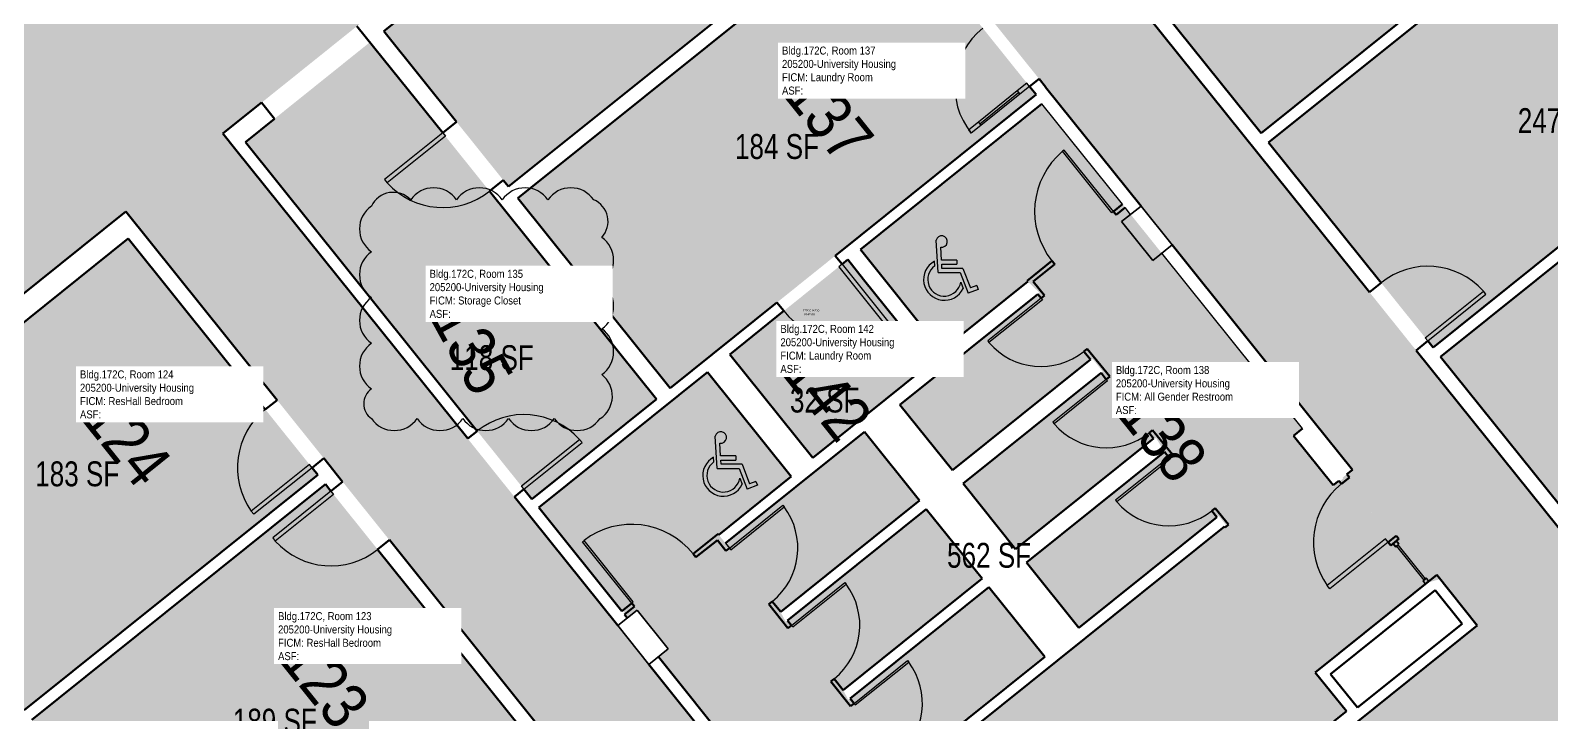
# Model space of a CAD drawing. Header units: inches. Extents: x 69235346 to 69237486, y 27657583 to 27660075.
# Drawn here: x 69236252 to 69236986, y 27658359 to 27658689 of the extents above; entities that cross this region are included whole.
import ezdxf
from ezdxf.enums import TextEntityAlignment as Align

# ---------------------------------------------------------------- set-up
doc = ezdxf.new("R2010")
doc.units = ezdxf.units.IN
doc.header["$LTSCALE"] = 100
doc.header["$MEASUREMENT"] = 0
doc.layers.get('0').update_dxf_attribs({"linetype": 'CONTINUOUS'})
for name, color, linetype in [('A-COLS', 5, 'CONTINUOUS'), ('A-DOOR', 2, 'CONTINUOUS'), ('A-GLAZ', 1, 'CONTINUOUS'), ('A-IDEN-ICON', 4, 'CONTINUOUS'), ('A-IDEN-RNUM', 7, 'CONTINUOUS'), ('A-IDEN-SNUM', 4, 'CONTINUOUS'), ('A-IDEN-VNUM', 4, 'CONTINUOUS'), ('A-WALL', 5, 'CONTINUOUS'), ('AREA-TEXT', 3, 'CONTINUOUS'), ('Rooms-Category-Color', 7, 'CONTINUOUS'), ('Rooms-College-Color', 7, 'CONTINUOUS'), ('Rooms-Department-Color', 7, 'CONTINUOUS'), ('Rooms-Division-Color', 7, 'CONTINUOUS'), ('Rooms-Information', 7, 'CONTINUOUS')]:
    doc.layers.add(name, color=color, linetype=linetype)
doc.layers.add('A-REV', color=1, linetype='CONTINUOUS', true_color=0xff0000)
doc.styles.add('CP_AREA', font='arial.ttf', dxfattribs={"height": 15})
doc.styles.add('CP_ROOMSNUMBER', font='arial.ttf', dxfattribs={"height": 1})
doc.styles.add('CP_ROOMVNUMBER', font='arial.ttf', dxfattribs={"width": 0.85, "height": 0.075})

# ---------------------------------------------------------------- blocks, each defined once
blk = doc.blocks.new('CPHC')
for p, q in [((5.49, 8), (5.01, 15.77)), ((6.31, 11), (6.12, 14.1)), ((4.7, 9.57), (4.63, 10.7)), ((5.49, 8), (10.79, 8)), ((10, 11), (6.31, 11)), ((6.37, 10), (10, 10)), ((6.43, 9), (6.37, 10)), ((11.48, 9), (6.43, 9)), ((10, 11), (10, 10)), ((10.79, 8), (12.74, 2.99)), ((11.48, 9), (13.31, 4.28)), ((10.95, 5.66), (11.53, 4.17)), ((15.18, 3.93), (12.74, 2.99)), ((14.82, 4.87), (13.31, 4.28)), ((14.82, 4.87), (15.18, 3.93))]:
    blk.add_line(p, q)
for centre, radius, start, end in [((6.35, 15.46), 1.38, 260.2584, 166.6451), ((7, 6.3), 5, 118.3454, 334.8586), ((7, 6.3), 4, 125.1719, 350.8537)]:
    blk.add_arc(centre, radius, start, end)

msp = doc.modelspace()

# ---------------------------------------------------------------- hatches: boundary and pattern name
at = {"layer": 'Rooms-Category-Color', "true_color": 0xadadad}
for points in [[(69236409.71, 27658691.09), (69236409.71, 27658691.12), (69236671.85, 27658901.47), (69236595.48, 27659040.73), (69236275.28, 27658865.13), (69236303.9, 27658812.96), (69236130.29, 27658717.75), (69236101.68, 27658769.92), (69236031.81, 27658731.6), (69236162.71, 27658492.91), (69236409.72, 27658691.1), (69236409.71, 27658691.09)], [(69236344.87, 27658639.5), (69236298.04, 27658601.92), (69236301.66, 27658597.42), (69236398.27, 27658477.01), (69236496.21, 27658354.95), (69236578.89, 27658251.89), (69236692.08, 27658110.81), (69236885.1, 27657870.25), (69236885.77, 27657869.42), (69236887.8, 27657866.89), (69236926.07, 27657819.2), (69236926.07, 27657819.2), (69236932.3, 27657811.43), (69236949.74, 27657789.7), (69236950.24, 27657790.11), (69236996.67, 27657827.36), (69236861.69, 27657995.6), (69236917.84, 27658040.65), (69236878.93, 27658089.15), (69236822.77, 27658044.09), (69236742.83, 27658143.72), (69236742.73, 27658143.64), (69236735.22, 27658153), (69236740, 27658156.84), (69236982.58, 27658351.47), (69236987.35, 27658355.3), (69236994.86, 27658345.94), (69236994.77, 27658345.87), (69237111.49, 27658200.39), (69237113.45, 27658197.95), (69237113.45, 27658197.95), (69237115.26, 27658195.69), (69237248.6, 27658029.5), (69237295.5, 27658067.13), (69237273.26, 27658094.85), (69237273.27, 27658094.85), (69237233.88, 27658143.94), (69237120.53, 27658285.21), (69237038, 27658388.07), (69236924.65, 27658529.34), (69236841.72, 27658632.69), (69236743.78, 27658754.75), (69236644, 27658879.12), (69236613.78, 27658854.88), (69236597.34, 27658841.69), (69236603.64, 27658833.84), (69236640.52, 27658787.88), (69236640.55, 27658787.83), (69236642.18, 27658785.77), (69236666.64, 27658755.27), (69236668.28, 27658753.22), (69236668.32, 27658753.17), (69236741.65, 27658661.78), (69236743.33, 27658659.69), (69236743.3, 27658659.66), (69236870.54, 27658500.99), (69236870.54, 27658500.99), (69236889.63, 27658477.2), (69236884.96, 27658473.45), (69236888.88, 27658468.56), (69236921.71, 27658427.65), (69236925.63, 27658422.75), (69236931.92, 27658424.43), (69236949.81, 27658402.13), (69236893.27, 27658356.77), (69236891.22, 27658355.12), (69236756.54, 27658247.07), (69236753.96, 27658244.99), (69236697.65, 27658199.82), (69236680.19, 27658221.58), (69236677.54, 27658224.97), (69236674.24, 27658229.09), (69236637.84, 27658274.45), (69236618.08, 27658299.07), (69236618.04, 27658299.04), (69236490.14, 27658458.44), (69236489.39, 27658459.38), (69236351.36, 27658631.42)], [(69236599.02, 27658830.21), (69236422.59, 27658688.65), (69236482.68, 27658613.75), (69236636.02, 27658736.71), (69236612.84, 27658765.59), (69236635.97, 27658784.15)], [(69236647.76, 27658366.47), (69236647.44, 27658366.87), (69236646.61, 27658366.2), (69236643.85, 27658371.34), (69236710.39, 27658424.73), (69236684.1, 27658457.49), (69236617.56, 27658404.1), (69236617.25, 27658404.49), (69236616.42, 27658403.83), (69236613.65, 27658408.98), (69236680.19, 27658462.37), (69236654.22, 27658494.74), (69236587.68, 27658441.35), (69236584.08, 27658445.83), (69236618.64, 27658473.56), (69236578.58, 27658523.49), (69236498, 27658458.84), (69236540.38, 27658406.02), (69236544.76, 27658409.54), (69236559.77, 27658390.81), (69236555.4, 27658387.3), (69236622.7, 27658303.42), (69236627.52, 27658307.28), (69236647.55, 27658282.32), (69236647.16, 27658282.01), (69236687.21, 27658232.09), (69236737.09, 27658272.11), (69236752.08, 27658253.42), (69236885.98, 27658360.86), (69236870.98, 27658379.54), (69236925.32, 27658423.14), (69236885.27, 27658473.06), (69236880.18, 27658468.98), (69236860.48, 27658493.55), (69236865.25, 27658497.39), (69236740.24, 27658653.2), (69236653.07, 27658583.26), (69236691.88, 27658534.89), (69236733.07, 27658567.94), (69236738.75, 27658562.56), (69236737.92, 27658561.89), (69236702.58, 27658533.54), (69236671.38, 27658508.5), (69236696.73, 27658476.92), (69236763.27, 27658530.3), (69236763.58, 27658529.91), (69236764.41, 27658530.58), (69236769.26, 27658524.53), (69236701.89, 27658470.48), (69236727.24, 27658438.89), (69236793.77, 27658492.28), (69236794.09, 27658491.89), (69236794.92, 27658492.56), (69236798.94, 27658485.85), (69236732.4, 27658432.46), (69236757.74, 27658400.87), (69236825.11, 27658454.92), (69236829.02, 27658450.05), (69236800.11, 27658426.86), (69236706.03, 27658351.37), (69236706.03, 27658351.36), (69236677.12, 27658328.17), (69236673.53, 27658332.65), (69236674.35, 27658333.32), (69236674.04, 27658333.71), (69236740.58, 27658387.1), (69236714.3, 27658419.86)]]:
    msp.add_hatch(color=253, dxfattribs=at).paths.add_polyline_path(points)
at = {"layer": 'Rooms-Category-Color', "true_color": 0x728ef3}
for points in [[(69236845.54, 27658639.52), (69236968.86, 27658738.46), (69236967.14, 27658740.61), (69236985.37, 27658755.24), (69236892.83, 27658870.58), (69236751.28, 27658757)], [(69237100, 27658612.27), (69237102.59, 27658614.34), (69237116.43, 27658625.45), (69237118.7, 27658622.62), (69237135.08, 27658635.76), (69237132.81, 27658638.59), (69237137.49, 27658642.34), (69237028.6, 27658778.06), (69236991.65, 27658748.41), (69236993.37, 27658746.27), (69236974.65, 27658731.25), (69236972.54, 27658733.88), (69236849.22, 27658634.94), (69236928.46, 27658536.17), (69237001.76, 27658594.99), (69237031.8, 27658557.55)], [(69236737.11, 27658658.06), (69236663.7, 27658749.54), (69236642.64, 27658732.65), (69236642.2, 27658732.37), (69236640.51, 27658731.01), (69236487.22, 27658608.1), (69236560.7, 27658516.52), (69236586.14, 27658536.93), (69236642.99, 27658582.54)], [(69236415.96, 27658683.33), (69236355.9, 27658635.14), (69236494.01, 27658463.01), (69236554.07, 27658511.2), (69236478.32, 27658605.61)], [(69237103.73, 27658607.72), (69237030.9, 27658549.29), (69237000.86, 27658586.73), (69236932.14, 27658531.59), (69237041.81, 27658394.9), (69237165.13, 27658493.84), (69237163.02, 27658496.48), (69237181.25, 27658511.1)], [(69236162.15, 27658469.68), (69236249.21, 27658361.18), (69236390.77, 27658474.77), (69236299.4, 27658588.64), (69236250.71, 27658549.57), (69236176.07, 27658489.68), (69236180.38, 27658484.31)], [(69236646.32, 27658578.49), (69236589.38, 27658532.8), (69236629.44, 27658482.87), (69236686.39, 27658528.56)], [(69236252.88, 27658356.6), (69236345.27, 27658241.45), (69236363.5, 27658256.08), (69236365.38, 27658253.74), (69236488.71, 27658352.7), (69236394.45, 27658470.18)]]:
    msp.add_hatch(color=171, dxfattribs=at).paths.add_polyline_path(points)
at = {"layer": 'Rooms-College-Color', "true_color": 0xadadad}
for points in [[(69236409.71, 27658691.09), (69236409.71, 27658691.12), (69236671.85, 27658901.47), (69236595.48, 27659040.73), (69236275.28, 27658865.13), (69236303.9, 27658812.96), (69236130.29, 27658717.75), (69236101.68, 27658769.92), (69236031.81, 27658731.6), (69236162.71, 27658492.91), (69236409.72, 27658691.1), (69236409.71, 27658691.09)], [(69236344.87, 27658639.5), (69236298.04, 27658601.92), (69236301.66, 27658597.42), (69236398.27, 27658477.01), (69236496.21, 27658354.95), (69236578.89, 27658251.89), (69236692.08, 27658110.81), (69236885.1, 27657870.25), (69236885.77, 27657869.42), (69236887.8, 27657866.89), (69236926.07, 27657819.2), (69236926.07, 27657819.2), (69236932.3, 27657811.43), (69236949.74, 27657789.7), (69236950.24, 27657790.11), (69236996.67, 27657827.36), (69236861.69, 27657995.6), (69236917.84, 27658040.65), (69236878.93, 27658089.15), (69236822.77, 27658044.09), (69236742.83, 27658143.72), (69236742.73, 27658143.64), (69236735.22, 27658153), (69236740, 27658156.84), (69236982.58, 27658351.47), (69236987.35, 27658355.3), (69236994.86, 27658345.94), (69236994.77, 27658345.87), (69237111.49, 27658200.39), (69237113.45, 27658197.95), (69237113.45, 27658197.95), (69237115.26, 27658195.69), (69237248.6, 27658029.5), (69237295.5, 27658067.13), (69237273.26, 27658094.85), (69237273.27, 27658094.85), (69237233.88, 27658143.94), (69237120.53, 27658285.21), (69237038, 27658388.07), (69236924.65, 27658529.34), (69236841.72, 27658632.69), (69236743.78, 27658754.75), (69236644, 27658879.12), (69236613.78, 27658854.88), (69236597.34, 27658841.69), (69236603.64, 27658833.84), (69236640.52, 27658787.88), (69236640.55, 27658787.83), (69236642.18, 27658785.77), (69236666.64, 27658755.27), (69236668.28, 27658753.22), (69236668.32, 27658753.17), (69236741.65, 27658661.78), (69236743.33, 27658659.69), (69236743.3, 27658659.66), (69236870.54, 27658500.99), (69236870.54, 27658500.99), (69236889.63, 27658477.2), (69236884.96, 27658473.45), (69236888.88, 27658468.56), (69236921.71, 27658427.65), (69236925.63, 27658422.75), (69236931.92, 27658424.43), (69236949.81, 27658402.13), (69236893.27, 27658356.77), (69236891.22, 27658355.12), (69236756.54, 27658247.07), (69236753.96, 27658244.99), (69236697.65, 27658199.82), (69236680.19, 27658221.58), (69236677.54, 27658224.97), (69236674.24, 27658229.09), (69236637.84, 27658274.45), (69236618.08, 27658299.07), (69236618.04, 27658299.04), (69236490.14, 27658458.44), (69236489.39, 27658459.38), (69236351.36, 27658631.42)], [(69236845.54, 27658639.52), (69236968.86, 27658738.46), (69236967.14, 27658740.61), (69236985.37, 27658755.24), (69236892.83, 27658870.58), (69236751.28, 27658757)], [(69236599.02, 27658830.21), (69236422.59, 27658688.65), (69236482.68, 27658613.75), (69236636.02, 27658736.71), (69236612.84, 27658765.59), (69236635.97, 27658784.15)], [(69237100, 27658612.27), (69237102.59, 27658614.34), (69237116.43, 27658625.45), (69237118.7, 27658622.62), (69237135.08, 27658635.76), (69237132.81, 27658638.59), (69237137.49, 27658642.34), (69237028.6, 27658778.06), (69236991.65, 27658748.41), (69236993.37, 27658746.27), (69236974.65, 27658731.25), (69236972.54, 27658733.88), (69236849.22, 27658634.94), (69236928.46, 27658536.17), (69237001.76, 27658594.99), (69237031.8, 27658557.55)], [(69236737.11, 27658658.06), (69236663.7, 27658749.54), (69236642.64, 27658732.65), (69236642.2, 27658732.37), (69236640.51, 27658731.01), (69236487.22, 27658608.1), (69236560.7, 27658516.52), (69236586.14, 27658536.93), (69236642.99, 27658582.54)], [(69236415.96, 27658683.33), (69236355.9, 27658635.14), (69236494.01, 27658463.01), (69236554.07, 27658511.2), (69236478.32, 27658605.61)], [(69236647.76, 27658366.47), (69236647.44, 27658366.87), (69236646.61, 27658366.2), (69236643.85, 27658371.34), (69236710.39, 27658424.73), (69236684.1, 27658457.49), (69236617.56, 27658404.1), (69236617.25, 27658404.49), (69236616.42, 27658403.83), (69236613.65, 27658408.98), (69236680.19, 27658462.37), (69236654.22, 27658494.74), (69236587.68, 27658441.35), (69236584.08, 27658445.83), (69236618.64, 27658473.56), (69236578.58, 27658523.49), (69236498, 27658458.84), (69236540.38, 27658406.02), (69236544.76, 27658409.54), (69236559.77, 27658390.81), (69236555.4, 27658387.3), (69236622.7, 27658303.42), (69236627.52, 27658307.28), (69236647.55, 27658282.32), (69236647.16, 27658282.01), (69236687.21, 27658232.09), (69236737.09, 27658272.11), (69236752.08, 27658253.42), (69236885.98, 27658360.86), (69236870.98, 27658379.54), (69236925.32, 27658423.14), (69236885.27, 27658473.06), (69236880.18, 27658468.98), (69236860.48, 27658493.55), (69236865.25, 27658497.39), (69236740.24, 27658653.2), (69236653.07, 27658583.26), (69236691.88, 27658534.89), (69236733.07, 27658567.94), (69236738.75, 27658562.56), (69236737.92, 27658561.89), (69236702.58, 27658533.54), (69236671.38, 27658508.5), (69236696.73, 27658476.92), (69236763.27, 27658530.3), (69236763.58, 27658529.91), (69236764.41, 27658530.58), (69236769.26, 27658524.53), (69236701.89, 27658470.48), (69236727.24, 27658438.89), (69236793.77, 27658492.28), (69236794.09, 27658491.89), (69236794.92, 27658492.56), (69236798.94, 27658485.85), (69236732.4, 27658432.46), (69236757.74, 27658400.87), (69236825.11, 27658454.92), (69236829.02, 27658450.05), (69236800.11, 27658426.86), (69236706.03, 27658351.37), (69236706.03, 27658351.36), (69236677.12, 27658328.17), (69236673.53, 27658332.65), (69236674.35, 27658333.32), (69236674.04, 27658333.71), (69236740.58, 27658387.1), (69236714.3, 27658419.86)], [(69237103.73, 27658607.72), (69237030.9, 27658549.29), (69237000.86, 27658586.73), (69236932.14, 27658531.59), (69237041.81, 27658394.9), (69237165.13, 27658493.84), (69237163.02, 27658496.48), (69237181.25, 27658511.1)], [(69236162.15, 27658469.68), (69236249.21, 27658361.18), (69236390.77, 27658474.77), (69236299.4, 27658588.64), (69236250.71, 27658549.57), (69236176.07, 27658489.68), (69236180.38, 27658484.31)], [(69236646.32, 27658578.49), (69236589.38, 27658532.8), (69236629.44, 27658482.87), (69236686.39, 27658528.56)], [(69236252.88, 27658356.6), (69236345.27, 27658241.45), (69236363.5, 27658256.08), (69236365.38, 27658253.74), (69236488.71, 27658352.7), (69236394.45, 27658470.18)]]:
    msp.add_hatch(color=253, dxfattribs=at).paths.add_polyline_path(points)
at = {"layer": 'Rooms-Department-Color', "true_color": 0xacacac}
for points in [[(69236409.71, 27658691.09), (69236409.71, 27658691.12), (69236671.85, 27658901.47), (69236595.48, 27659040.73), (69236275.28, 27658865.13), (69236303.9, 27658812.96), (69236130.29, 27658717.75), (69236101.68, 27658769.92), (69236031.81, 27658731.6), (69236162.71, 27658492.91), (69236409.72, 27658691.1), (69236409.71, 27658691.09)], [(69236344.87, 27658639.5), (69236298.04, 27658601.92), (69236301.66, 27658597.42), (69236398.27, 27658477.01), (69236496.21, 27658354.95), (69236578.89, 27658251.89), (69236692.08, 27658110.81), (69236885.1, 27657870.25), (69236885.77, 27657869.42), (69236887.8, 27657866.89), (69236926.07, 27657819.2), (69236926.07, 27657819.2), (69236932.3, 27657811.43), (69236949.74, 27657789.7), (69236950.24, 27657790.11), (69236996.67, 27657827.36), (69236861.69, 27657995.6), (69236917.84, 27658040.65), (69236878.93, 27658089.15), (69236822.77, 27658044.09), (69236742.83, 27658143.72), (69236742.73, 27658143.64), (69236735.22, 27658153), (69236740, 27658156.84), (69236982.58, 27658351.47), (69236987.35, 27658355.3), (69236994.86, 27658345.94), (69236994.77, 27658345.87), (69237111.49, 27658200.39), (69237113.45, 27658197.95), (69237113.45, 27658197.95), (69237115.26, 27658195.69), (69237248.6, 27658029.5), (69237295.5, 27658067.13), (69237273.26, 27658094.85), (69237273.27, 27658094.85), (69237233.88, 27658143.94), (69237120.53, 27658285.21), (69237038, 27658388.07), (69236924.65, 27658529.34), (69236841.72, 27658632.69), (69236743.78, 27658754.75), (69236644, 27658879.12), (69236613.78, 27658854.88), (69236597.34, 27658841.69), (69236603.64, 27658833.84), (69236640.52, 27658787.88), (69236640.55, 27658787.83), (69236642.18, 27658785.77), (69236666.64, 27658755.27), (69236668.28, 27658753.22), (69236668.32, 27658753.17), (69236741.65, 27658661.78), (69236743.33, 27658659.69), (69236743.3, 27658659.66), (69236870.54, 27658500.99), (69236870.54, 27658500.99), (69236889.63, 27658477.2), (69236884.96, 27658473.45), (69236888.88, 27658468.56), (69236921.71, 27658427.65), (69236925.63, 27658422.75), (69236931.92, 27658424.43), (69236949.81, 27658402.13), (69236893.27, 27658356.77), (69236891.22, 27658355.12), (69236756.54, 27658247.07), (69236753.96, 27658244.99), (69236697.65, 27658199.82), (69236680.19, 27658221.58), (69236677.54, 27658224.97), (69236674.24, 27658229.09), (69236637.84, 27658274.45), (69236618.08, 27658299.07), (69236618.04, 27658299.04), (69236490.14, 27658458.44), (69236489.39, 27658459.38), (69236351.36, 27658631.42)], [(69236599.02, 27658830.21), (69236422.59, 27658688.65), (69236482.68, 27658613.75), (69236636.02, 27658736.71), (69236612.84, 27658765.59), (69236635.97, 27658784.15)], [(69236647.76, 27658366.47), (69236647.44, 27658366.87), (69236646.61, 27658366.2), (69236643.85, 27658371.34), (69236710.39, 27658424.73), (69236684.1, 27658457.49), (69236617.56, 27658404.1), (69236617.25, 27658404.49), (69236616.42, 27658403.83), (69236613.65, 27658408.98), (69236680.19, 27658462.37), (69236654.22, 27658494.74), (69236587.68, 27658441.35), (69236584.08, 27658445.83), (69236618.64, 27658473.56), (69236578.58, 27658523.49), (69236498, 27658458.84), (69236540.38, 27658406.02), (69236544.76, 27658409.54), (69236559.77, 27658390.81), (69236555.4, 27658387.3), (69236622.7, 27658303.42), (69236627.52, 27658307.28), (69236647.55, 27658282.32), (69236647.16, 27658282.01), (69236687.21, 27658232.09), (69236737.09, 27658272.11), (69236752.08, 27658253.42), (69236885.98, 27658360.86), (69236870.98, 27658379.54), (69236925.32, 27658423.14), (69236885.27, 27658473.06), (69236880.18, 27658468.98), (69236860.48, 27658493.55), (69236865.25, 27658497.39), (69236740.24, 27658653.2), (69236653.07, 27658583.26), (69236691.88, 27658534.89), (69236733.07, 27658567.94), (69236738.75, 27658562.56), (69236737.92, 27658561.89), (69236702.58, 27658533.54), (69236671.38, 27658508.5), (69236696.73, 27658476.92), (69236763.27, 27658530.3), (69236763.58, 27658529.91), (69236764.41, 27658530.58), (69236769.26, 27658524.53), (69236701.89, 27658470.48), (69236727.24, 27658438.89), (69236793.77, 27658492.28), (69236794.09, 27658491.89), (69236794.92, 27658492.56), (69236798.94, 27658485.85), (69236732.4, 27658432.46), (69236757.74, 27658400.87), (69236825.11, 27658454.92), (69236829.02, 27658450.05), (69236800.11, 27658426.86), (69236706.03, 27658351.37), (69236706.03, 27658351.36), (69236677.12, 27658328.17), (69236673.53, 27658332.65), (69236674.35, 27658333.32), (69236674.04, 27658333.71), (69236740.58, 27658387.1), (69236714.3, 27658419.86)]]:
    msp.add_hatch(color=253, dxfattribs=at).paths.add_polyline_path(points)
at = {"layer": 'Rooms-Department-Color', "true_color": 0x604aed}
for points in [[(69236845.54, 27658639.52), (69236968.86, 27658738.46), (69236967.14, 27658740.61), (69236985.37, 27658755.24), (69236892.83, 27658870.58), (69236751.28, 27658757)], [(69237100, 27658612.27), (69237102.59, 27658614.34), (69237116.43, 27658625.45), (69237118.7, 27658622.62), (69237135.08, 27658635.76), (69237132.81, 27658638.59), (69237137.49, 27658642.34), (69237028.6, 27658778.06), (69236991.65, 27658748.41), (69236993.37, 27658746.27), (69236974.65, 27658731.25), (69236972.54, 27658733.88), (69236849.22, 27658634.94), (69236928.46, 27658536.17), (69237001.76, 27658594.99), (69237031.8, 27658557.55)], [(69236737.11, 27658658.06), (69236663.7, 27658749.54), (69236642.64, 27658732.65), (69236642.2, 27658732.37), (69236640.51, 27658731.01), (69236487.22, 27658608.1), (69236560.7, 27658516.52), (69236586.14, 27658536.93), (69236642.99, 27658582.54)], [(69236415.96, 27658683.33), (69236355.9, 27658635.14), (69236494.01, 27658463.01), (69236554.07, 27658511.2), (69236478.32, 27658605.61)], [(69237103.73, 27658607.72), (69237030.9, 27658549.29), (69237000.86, 27658586.73), (69236932.14, 27658531.59), (69237041.81, 27658394.9), (69237165.13, 27658493.84), (69237163.02, 27658496.48), (69237181.25, 27658511.1)], [(69236162.15, 27658469.68), (69236249.21, 27658361.18), (69236390.77, 27658474.77), (69236299.4, 27658588.64), (69236250.71, 27658549.57), (69236176.07, 27658489.68), (69236180.38, 27658484.31)], [(69236646.32, 27658578.49), (69236589.38, 27658532.8), (69236629.44, 27658482.87), (69236686.39, 27658528.56)], [(69236252.88, 27658356.6), (69236345.27, 27658241.45), (69236363.5, 27658256.08), (69236365.38, 27658253.74), (69236488.71, 27658352.7), (69236394.45, 27658470.18)]]:
    msp.add_hatch(color=173, dxfattribs=at).paths.add_polyline_path(points)
at = {"layer": 'Rooms-Division-Color', "true_color": 0xadadad}
for points in [[(69236409.71, 27658691.09), (69236409.71, 27658691.12), (69236671.85, 27658901.47), (69236595.48, 27659040.73), (69236275.28, 27658865.13), (69236303.9, 27658812.96), (69236130.29, 27658717.75), (69236101.68, 27658769.92), (69236031.81, 27658731.6), (69236162.71, 27658492.91), (69236409.72, 27658691.1), (69236409.71, 27658691.09)], [(69236344.87, 27658639.5), (69236298.04, 27658601.92), (69236301.66, 27658597.42), (69236398.27, 27658477.01), (69236496.21, 27658354.95), (69236578.89, 27658251.89), (69236692.08, 27658110.81), (69236885.1, 27657870.25), (69236885.77, 27657869.42), (69236887.8, 27657866.89), (69236926.07, 27657819.2), (69236926.07, 27657819.2), (69236932.3, 27657811.43), (69236949.74, 27657789.7), (69236950.24, 27657790.11), (69236996.67, 27657827.36), (69236861.69, 27657995.6), (69236917.84, 27658040.65), (69236878.93, 27658089.15), (69236822.77, 27658044.09), (69236742.83, 27658143.72), (69236742.73, 27658143.64), (69236735.22, 27658153), (69236740, 27658156.84), (69236982.58, 27658351.47), (69236987.35, 27658355.3), (69236994.86, 27658345.94), (69236994.77, 27658345.87), (69237111.49, 27658200.39), (69237113.45, 27658197.95), (69237113.45, 27658197.95), (69237115.26, 27658195.69), (69237248.6, 27658029.5), (69237295.5, 27658067.13), (69237273.26, 27658094.85), (69237273.27, 27658094.85), (69237233.88, 27658143.94), (69237120.53, 27658285.21), (69237038, 27658388.07), (69236924.65, 27658529.34), (69236841.72, 27658632.69), (69236743.78, 27658754.75), (69236644, 27658879.12), (69236613.78, 27658854.88), (69236597.34, 27658841.69), (69236603.64, 27658833.84), (69236640.52, 27658787.88), (69236640.55, 27658787.83), (69236642.18, 27658785.77), (69236666.64, 27658755.27), (69236668.28, 27658753.22), (69236668.32, 27658753.17), (69236741.65, 27658661.78), (69236743.33, 27658659.69), (69236743.3, 27658659.66), (69236870.54, 27658500.99), (69236870.54, 27658500.99), (69236889.63, 27658477.2), (69236884.96, 27658473.45), (69236888.88, 27658468.56), (69236921.71, 27658427.65), (69236925.63, 27658422.75), (69236931.92, 27658424.43), (69236949.81, 27658402.13), (69236893.27, 27658356.77), (69236891.22, 27658355.12), (69236756.54, 27658247.07), (69236753.96, 27658244.99), (69236697.65, 27658199.82), (69236680.19, 27658221.58), (69236677.54, 27658224.97), (69236674.24, 27658229.09), (69236637.84, 27658274.45), (69236618.08, 27658299.07), (69236618.04, 27658299.04), (69236490.14, 27658458.44), (69236489.39, 27658459.38), (69236351.36, 27658631.42)], [(69236599.02, 27658830.21), (69236422.59, 27658688.65), (69236482.68, 27658613.75), (69236636.02, 27658736.71), (69236612.84, 27658765.59), (69236635.97, 27658784.15)], [(69236647.76, 27658366.47), (69236647.44, 27658366.87), (69236646.61, 27658366.2), (69236643.85, 27658371.34), (69236710.39, 27658424.73), (69236684.1, 27658457.49), (69236617.56, 27658404.1), (69236617.25, 27658404.49), (69236616.42, 27658403.83), (69236613.65, 27658408.98), (69236680.19, 27658462.37), (69236654.22, 27658494.74), (69236587.68, 27658441.35), (69236584.08, 27658445.83), (69236618.64, 27658473.56), (69236578.58, 27658523.49), (69236498, 27658458.84), (69236540.38, 27658406.02), (69236544.76, 27658409.54), (69236559.77, 27658390.81), (69236555.4, 27658387.3), (69236622.7, 27658303.42), (69236627.52, 27658307.28), (69236647.55, 27658282.32), (69236647.16, 27658282.01), (69236687.21, 27658232.09), (69236737.09, 27658272.11), (69236752.08, 27658253.42), (69236885.98, 27658360.86), (69236870.98, 27658379.54), (69236925.32, 27658423.14), (69236885.27, 27658473.06), (69236880.18, 27658468.98), (69236860.48, 27658493.55), (69236865.25, 27658497.39), (69236740.24, 27658653.2), (69236653.07, 27658583.26), (69236691.88, 27658534.89), (69236733.07, 27658567.94), (69236738.75, 27658562.56), (69236737.92, 27658561.89), (69236702.58, 27658533.54), (69236671.38, 27658508.5), (69236696.73, 27658476.92), (69236763.27, 27658530.3), (69236763.58, 27658529.91), (69236764.41, 27658530.58), (69236769.26, 27658524.53), (69236701.89, 27658470.48), (69236727.24, 27658438.89), (69236793.77, 27658492.28), (69236794.09, 27658491.89), (69236794.92, 27658492.56), (69236798.94, 27658485.85), (69236732.4, 27658432.46), (69236757.74, 27658400.87), (69236825.11, 27658454.92), (69236829.02, 27658450.05), (69236800.11, 27658426.86), (69236706.03, 27658351.37), (69236706.03, 27658351.36), (69236677.12, 27658328.17), (69236673.53, 27658332.65), (69236674.35, 27658333.32), (69236674.04, 27658333.71), (69236740.58, 27658387.1), (69236714.3, 27658419.86)]]:
    msp.add_hatch(color=253, dxfattribs=at).paths.add_polyline_path(points)
at = {"layer": 'Rooms-Division-Color', "true_color": 0x604aed}
for points in [[(69236845.54, 27658639.52), (69236968.86, 27658738.46), (69236967.14, 27658740.61), (69236985.37, 27658755.24), (69236892.83, 27658870.58), (69236751.28, 27658757)], [(69237100, 27658612.27), (69237102.59, 27658614.34), (69237116.43, 27658625.45), (69237118.7, 27658622.62), (69237135.08, 27658635.76), (69237132.81, 27658638.59), (69237137.49, 27658642.34), (69237028.6, 27658778.06), (69236991.65, 27658748.41), (69236993.37, 27658746.27), (69236974.65, 27658731.25), (69236972.54, 27658733.88), (69236849.22, 27658634.94), (69236928.46, 27658536.17), (69237001.76, 27658594.99), (69237031.8, 27658557.55)], [(69236737.11, 27658658.06), (69236663.7, 27658749.54), (69236642.64, 27658732.65), (69236642.2, 27658732.37), (69236640.51, 27658731.01), (69236487.22, 27658608.1), (69236560.7, 27658516.52), (69236586.14, 27658536.93), (69236642.99, 27658582.54)], [(69236415.96, 27658683.33), (69236355.9, 27658635.14), (69236494.01, 27658463.01), (69236554.07, 27658511.2), (69236478.32, 27658605.61)], [(69237103.73, 27658607.72), (69237030.9, 27658549.29), (69237000.86, 27658586.73), (69236932.14, 27658531.59), (69237041.81, 27658394.9), (69237165.13, 27658493.84), (69237163.02, 27658496.48), (69237181.25, 27658511.1)], [(69236162.15, 27658469.68), (69236249.21, 27658361.18), (69236390.77, 27658474.77), (69236299.4, 27658588.64), (69236250.71, 27658549.57), (69236176.07, 27658489.68), (69236180.38, 27658484.31)], [(69236646.32, 27658578.49), (69236589.38, 27658532.8), (69236629.44, 27658482.87), (69236686.39, 27658528.56)], [(69236252.88, 27658356.6), (69236345.27, 27658241.45), (69236363.5, 27658256.08), (69236365.38, 27658253.74), (69236488.71, 27658352.7), (69236394.45, 27658470.18)]]:
    msp.add_hatch(color=173, dxfattribs=at).paths.add_polyline_path(points)

# ---------------------------------------------------------------- linework, layer by layer
at = {"layer": 'A-COLS', "lineweight": 35}
for p, q in [((69236778.32, 27658596.82), (69236787.68, 27658604.32)), ((69236787.68, 27658604.32), (69236802.69, 27658585.6)), ((69236793.33, 27658578.09), (69236778.32, 27658596.82)), ((69236802.69, 27658585.6), (69236793.33, 27658578.09)), ((69236535.39, 27658402.03), (69236544.76, 27658409.54)), ((69236544.76, 27658409.54), (69236559.77, 27658390.81)), ((69236550.41, 27658383.31), (69236535.39, 27658402.03)), ((69236559.77, 27658390.81), (69236550.41, 27658383.31))]:
    msp.add_line(p, q, dxfattribs=at)
at = {"layer": 'A-DOOR'}
for p, q in [((69236732.68, 27658663.58), (69236728, 27658659.82)), ((69236733.93, 27658662.02), (69236732.68, 27658663.58)), ((69236728, 27658659.82), (69236709.28, 27658644.8)), ((69236709.9, 27658644.02), (69236728.62, 27658659.04)), ((69236729.25, 27658658.26), (69236710.53, 27658643.24)), ((69236728, 27658659.82), (69236729.25, 27658658.26)), ((69236733.93, 27658662.02), (69236729.25, 27658658.26)), ((69236709.28, 27658644.8), (69236704.6, 27658641.05)), ((69236705.85, 27658639.49), (69236704.6, 27658641.05)), ((69236710.53, 27658643.24), (69236705.85, 27658639.49)), ((69236709.28, 27658644.8), (69236710.53, 27658643.24)), ((69236451.05, 27658639.59), (69236423.02, 27658617.1)), ((69236452.3, 27658638.03), (69236424.27, 27658615.54)), ((69236451.05, 27658639.59), (69236452.3, 27658638.03)), ((69236750.62, 27658631.35), (69236749.84, 27658630.72)), ((69236773.61, 27658601.08), (69236749.84, 27658630.72)), ((69236774.39, 27658601.71), (69236750.62, 27658631.35)), ((69236423.02, 27658617.1), (69236424.27, 27658615.54)), ((69236774.39, 27658601.71), (69236773.61, 27658601.08)), ((69236643.55, 27658576.26), (69236641.99, 27658575.01)), ((69236641.99, 27658575.01), (69236664.51, 27658546.93)), ((69236643.55, 27658576.26), (69236666.07, 27658548.18)), ((69236739.49, 27658559.94), (69236713.76, 27658539.3)), ((69236739.49, 27658559.94), (69236740.11, 27658559.16)), ((69236924.71, 27658540.85), (69236952.74, 27658563.35)), ((69236925.96, 27658539.29), (69236953.99, 27658561.79)), ((69236953.99, 27658561.79), (69236952.74, 27658563.35)), ((69236740.11, 27658559.16), (69236714.38, 27658538.52)), ((69236666.07, 27658548.18), (69236664.51, 27658546.93)), ((69236713.76, 27658539.3), (69236714.38, 27658538.52)), ((69236925.96, 27658539.29), (69236924.71, 27658540.85)), ((69236770.93, 27658520.75), (69236745.21, 27658500.11)), ((69236771.56, 27658519.97), (69236745.83, 27658499.33)), ((69236770.93, 27658520.75), (69236771.56, 27658519.97)), ((69236745.21, 27658500.11), (69236745.83, 27658499.33)), ((69236488.94, 27658469.34), (69236516.97, 27658491.83)), ((69236490.19, 27658467.78), (69236518.22, 27658490.27)), ((69236518.22, 27658490.27), (69236516.97, 27658491.83)), ((69236386.79, 27658479.73), (69236358.75, 27658457.24)), ((69236388.04, 27658478.17), (69236386.79, 27658479.73)), ((69236801.13, 27658483.12), (69236775.4, 27658462.47)), ((69236801.75, 27658482.34), (69236776.03, 27658461.69)), ((69236801.13, 27658483.12), (69236801.75, 27658482.34)), ((69236388.04, 27658478.17), (69236360, 27658455.68)), ((69236397.11, 27658466.86), (69236369.08, 27658444.37)), ((69236398.37, 27658465.3), (69236370.33, 27658442.81)), ((69236397.11, 27658466.86), (69236398.37, 27658465.3)), ((69236490.19, 27658467.78), (69236488.94, 27658469.34)), ((69236360, 27658455.68), (69236358.75, 27658457.24)), ((69236589.24, 27658439.4), (69236614.97, 27658460.04)), ((69236589.87, 27658438.62), (69236615.6, 27658459.26)), ((69236614.97, 27658460.04), (69236615.6, 27658459.26)), ((69236775.4, 27658462.47), (69236776.03, 27658461.69)), ((69236369.08, 27658444.37), (69236370.33, 27658442.81)), ((69236518.37, 27658442.45), (69236519.15, 27658443.08)), ((69236542.92, 27658413.45), (69236519.15, 27658443.08)), ((69236905.54, 27658443.8), (69236877.5, 27658421.31)), ((69236906.79, 27658442.24), (69236905.54, 27658443.8)), ((69236542.14, 27658412.82), (69236518.37, 27658442.45)), ((69236589.24, 27658439.4), (69236589.87, 27658438.62)), ((69236906.79, 27658442.24), (69236878.76, 27658419.75)), ((69236619.13, 27658402.15), (69236644.85, 27658422.79)), ((69236619.75, 27658401.37), (69236645.48, 27658422.01)), ((69236644.85, 27658422.79), (69236645.48, 27658422.01)), ((69236878.76, 27658419.75), (69236877.5, 27658421.31)), ((69236542.14, 27658412.82), (69236542.92, 27658413.45)), ((69236619.13, 27658402.15), (69236619.75, 27658401.37)), ((69236649.32, 27658364.52), (69236675.05, 27658385.16)), ((69236649.95, 27658363.74), (69236675.67, 27658384.38)), ((69236675.05, 27658385.16), (69236675.67, 27658384.38)), ((69236649.32, 27658364.52), (69236649.95, 27658363.74))]:
    msp.add_line(p, q, dxfattribs=at)
at = {"layer": 'A-DOOR', "lineweight": 25}
for centre, radius, start, end in [((69236733.93, 27658662.02), 36, 128.74191, 218.74191), ((69236774.39, 27658601.71), 38, 130.23248, 218.72452), ((69236451.05, 27658639.59), 36, 221.92664, 308.74191), ((69236925.96, 27658539.29), 36, 41.92719, 128.74246), ((69236643.55, 27658576.26), 36, 218.74191, 308.74191), ((69236739.49, 27658559.94), 33, 220.47841, 308.74191), ((69236388.04, 27658478.17), 36, 128.74191, 215.55717), ((69236490.19, 27658467.78), 36, 41.92664, 128.74191), ((69236770.93, 27658520.75), 33, 220.47841, 308.74191), ((69236906.79, 27658442.24), 36, 128.74191, 215.55717), ((69236589.24, 27658439.4), 33, 308.74191, 37.0054), ((69236801.13, 27658483.12), 33, 220.47841, 308.74191), ((69236542.14, 27658412.82), 38, 38.74191, 127.23395), ((69236397.11, 27658466.86), 36, 221.92664, 308.74191), ((69236619.13, 27658402.15), 33, 308.74191, 37.0054), ((69236649.32, 27658364.52), 33, 308.74191, 37.0054)]:
    msp.add_arc(centre, radius, start, end, dxfattribs=at)
at = {"layer": 'A-GLAZ', "lineweight": 40, "extrusion": (0, 0, -1)}
for p, q in [((69236910.77, 27658442.87), (69236909.21, 27658441.62)), ((69236912.03, 27658441.31), (69236910.77, 27658442.87)), ((69236909.21, 27658441.62), (69236910.47, 27658440.06)), ((69236910.47, 27658440.06), (69236912.03, 27658441.31)), ((69236925.16, 27658424.94), (69236923.6, 27658423.69)), ((69236923.6, 27658423.69), (69236924.85, 27658422.13)), ((69236924.85, 27658422.13), (69236926.41, 27658423.38)), ((69236926.41, 27658423.38), (69236925.16, 27658424.94))]:
    msp.add_line(p, q, dxfattribs=at)
at = {"layer": 'A-GLAZ'}
for p, q in [((69236911.64, 27658441), (69236910.86, 27658440.37)), ((69236910.86, 27658440.37), (69236923.99, 27658424)), ((69236924.77, 27658424.62), (69236911.64, 27658441)), ((69236923.99, 27658424), (69236924.77, 27658424.62))]:
    msp.add_line(p, q, dxfattribs=at)
at = {"layer": 'A-REV'}
msp.add_lwpolyline([(69236416.65, 27658501.82, 0.520567), (69236438.69, 27658501.82, 0.520567), (69236460.74, 27658501.82, 0.520567), (69236482.79, 27658501.82, 0.520567), (69236504.84, 27658501.82, 0.520567), (69236526.88, 27658501.82, 0.520567), (69236527.69, 27658523.06, 0.520567), (69236527.69, 27658545.11, 0.520567), (69236527.69, 27658567.16, 0.520567), (69236527.69, 27658589.21, 0.520567), (69236523.82, 27658607.38, 0.520567), (69236501.77, 27658607.38, 0.520567), (69236479.72, 27658607.38, 0.520567), (69236457.68, 27658607.38, 0.520567), (69236435.63, 27658607.38, 0.520567), (69236416.65, 27658604.32, 0.520567), (69236416.65, 27658582.27, 0.520567), (69236416.65, 27658560.22, 0.520567), (69236416.65, 27658538.18, 0.520567), (69236416.65, 27658516.13, 0.520567)], format="xyb", close=True, dxfattribs=at)
at = {"layer": 'A-WALL', "lineweight": 50}
for p, q in [((69236599.05, 27658830.17), (69236422.62, 27658688.61)), ((69236636.02, 27658736.71), (69236482.68, 27658613.75)), ((69236968.86, 27658738.46), (69236845.54, 27658639.52)), ((69236487.22, 27658608.1), (69236640.56, 27658731.05)), ((69236849.22, 27658634.94), (69236972.54, 27658733.88)), ((69236845.54, 27658639.52), (69236776.7, 27658725.31)), ((69236771.05, 27658720.78), (69236897.77, 27658562.83)), ((69236409.7, 27658691.13), (69236451.05, 27658639.59)), ((69236457.68, 27658644.91), (69236422.59, 27658688.65)), ((69236738.51, 27658665.69), (69236733.93, 27658662.02)), ((69236741.69, 27658661.73), (69236738.51, 27658665.69)), ((69236737.11, 27658658.06), (69236640.26, 27658580.35)), ((69236733.93, 27658662.02), (69236737.11, 27658658.06)), ((69236741.66, 27658661.71), (69236741.69, 27658661.73)), ((69236787.68, 27658604.32), (69236741.66, 27658661.71)), ((69236363.68, 27658654.21), (69236345.06, 27658639.27)), ((69236369.94, 27658646.41), (69236363.68, 27658654.21)), ((69236652.37, 27658583.34), (69236739.93, 27658653.59)), ((69236355.93, 27658635.11), (69236369.94, 27658646.41)), ((69236451.05, 27658639.59), (69236457.68, 27658644.91)), ((69236345.06, 27658639.27), (69236351.32, 27658631.47)), ((69236467.66, 27658495.85), (69236355.93, 27658635.11)), ((69236903.43, 27658567.37), (69236849.22, 27658634.94)), ((69236351.35, 27658631.43), (69236463.08, 27658492.18)), ((69236480.21, 27658616.83), (69236473.58, 27658611.51)), ((69236473.58, 27658611.51), (69236554.07, 27658511.2)), ((69236482.68, 27658613.75), (69236480.21, 27658616.83)), ((69236560.7, 27658516.52), (69236487.22, 27658608.1)), ((69236778.75, 27658605.21), (69236774.39, 27658601.71)), ((69236298.25, 27658601.66), (69236158.54, 27658489.57)), ((69236371.17, 27658510.79), (69236298.25, 27658601.66)), ((69236774.39, 27658601.71), (69236775.72, 27658600.05)), ((69236775.72, 27658600.05), (69236780.08, 27658603.55)), ((69237001.76, 27658594.99), (69236928.46, 27658536.17)), ((69236176.07, 27658489.68), (69236299.4, 27658588.64)), ((69236299.4, 27658588.64), (69236365.51, 27658506.25)), ((69236691.49, 27658534.58), (69236652.37, 27658583.34)), ((69236870.54, 27658500.99), (69236802.69, 27658585.6)), ((69236932.14, 27658531.59), (69237000.86, 27658586.73)), ((69236640.26, 27658580.35), (69236643.55, 27658576.26)), ((69236646.32, 27658578.49), (69236643.55, 27658576.26)), ((69236646.32, 27658578.49), (69236653.96, 27658568.97)), ((69236744.74, 27658577.94), (69236732.76, 27658568.33)), ((69236735.75, 27658568), (69236746.07, 27658576.28)), ((69236746.07, 27658576.28), (69236744.74, 27658577.94)), ((69236653.96, 27658568.97), (69236686.39, 27658528.56)), ((69236733.07, 27658567.94), (69236691.49, 27658534.58)), ((69236733.07, 27658567.94), (69236732.76, 27658568.33)), ((69236741.14, 27658561.27), (69236735.75, 27658568)), ((69236897.77, 27658562.83), (69236903.43, 27658567.37)), ((69236671.38, 27658508.5), (69236737.92, 27658561.89)), ((69236737.92, 27658561.89), (69236739.49, 27658559.94)), ((69236739.49, 27658559.94), (69236741.14, 27658561.27)), ((69236612.18, 27658557.82), (69236560.7, 27658516.52)), ((69236615.47, 27658553.73), (69236589.38, 27658532.8)), ((69236615.47, 27658553.73), (69236612.18, 27658557.82)), ((69236925.96, 27658539.29), (69236920.3, 27658534.75)), ((69236928.46, 27658536.17), (69236925.96, 27658539.29)), ((69236629.44, 27658482.87), (69236589.38, 27658532.8)), ((69236761.79, 27658535.53), (69236760.14, 27658534.2)), ((69236763.27, 27658530.3), (69236760.14, 27658534.2)), ((69236772.59, 27658522.08), (69236761.79, 27658535.53)), ((69236920.3, 27658534.75), (69237010.42, 27658422.44)), ((69237016.08, 27658426.98), (69236932.14, 27658531.59)), ((69236497.3, 27658458.92), (69236578.66, 27658524.19)), ((69236578.66, 27658524.19), (69236619.03, 27658473.88)), ((69236682.73, 27658525.62), (69236629.44, 27658482.87)), ((69236686.39, 27658528.56), (69236682.73, 27658525.62)), ((69236763.27, 27658530.3), (69236696.73, 27658476.92)), ((69236701.89, 27658470.48), (69236768.43, 27658523.87)), ((69236768.43, 27658523.87), (69236770.93, 27658520.75)), ((69236770.93, 27658520.75), (69236772.59, 27658522.08)), ((69236365.51, 27658506.25), (69236371.17, 27658510.79)), ((69236554.07, 27658511.2), (69236494.01, 27658463.01)), ((69236696.73, 27658476.92), (69236671.38, 27658508.5)), ((69236463.08, 27658492.18), (69236467.66, 27658495.85)), ((69236587.37, 27658441.74), (69236654.3, 27658495.44)), ((69236654.3, 27658495.44), (69236680.9, 27658462.29)), ((69236793.24, 27658496.34), (69236791.58, 27658495.01)), ((69236793.77, 27658492.28), (69236791.58, 27658495.01)), ((69236802.79, 27658484.45), (69236793.24, 27658496.34)), ((69236865.56, 27658497), (69236861.18, 27658493.48)), ((69236889.63, 27658477.2), (69236870.54, 27658500.99)), ((69236793.77, 27658492.28), (69236727.24, 27658438.89)), ((69236861.18, 27658493.48), (69236880.27, 27658469.69)), ((69236393.7, 27658482.71), (69236388.04, 27658478.17)), ((69236402.77, 27658471.4), (69236393.7, 27658482.71)), ((69236732.4, 27658432.46), (69236798.94, 27658485.85)), ((69236801.13, 27658483.12), (69236798.94, 27658485.85)), ((69236801.13, 27658483.12), (69236802.79, 27658484.45)), ((69236390.77, 27658474.77), (69236249.21, 27658361.18)), ((69236388.04, 27658478.17), (69236390.77, 27658474.77)), ((69236619.03, 27658473.88), (69236584.08, 27658445.83)), ((69236880.27, 27658469.69), (69236883.01, 27658471.89)), ((69236883.01, 27658471.89), (69236884.26, 27658470.32)), ((69236884.26, 27658470.32), (69236888.16, 27658473.45)), ((69236886.91, 27658475.01), (69236889.63, 27658477.2)), ((69236888.16, 27658473.45), (69236886.91, 27658475.01)), ((69236252.88, 27658356.6), (69236394.45, 27658470.18)), ((69236394.45, 27658470.18), (69236397.11, 27658466.86)), ((69236397.11, 27658466.86), (69236402.77, 27658471.4)), ((69236490.19, 27658467.78), (69236485.61, 27658464.1)), ((69236494.01, 27658463.01), (69236490.19, 27658467.78)), ((69236727.24, 27658438.89), (69236701.89, 27658470.48)), ((69236485.61, 27658464.1), (69236535.4, 27658402.04)), ((69236537.36, 27658408.99), (69236497.3, 27658458.92)), ((69236680.9, 27658462.29), (69236613.96, 27658408.59)), ((69236617.25, 27658404.49), (69236684.18, 27658458.2)), ((69236684.18, 27658458.2), (69236711.09, 27658424.66)), ((69236823.44, 27658458.71), (69236821.78, 27658457.38)), ((69236821.78, 27658457.38), (69236824.28, 27658454.26)), ((69236829.85, 27658450.71), (69236823.44, 27658458.71)), ((69236824.28, 27658454.26), (69236757.74, 27658400.87)), ((69236828.19, 27658449.38), (69236829.85, 27658450.71)), ((69236425.3, 27658443.32), (69236419.64, 27658438.78)), ((69236552.02, 27658285.38), (69236425.3, 27658443.32)), ((69236583.77, 27658446.22), (69236571.78, 27658436.61)), ((69236573.11, 27658434.95), (69236583.44, 27658443.23)), ((69236583.44, 27658443.23), (69236587.59, 27658438.07)), ((69236584.08, 27658445.83), (69236583.77, 27658446.22)), ((69236677.64, 27658329.22), (69236827.88, 27658449.77)), ((69236827.88, 27658449.77), (69236828.19, 27658449.38)), ((69236910.69, 27658445.37), (69236906.79, 27658442.24)), ((69236908.04, 27658440.68), (69236911.94, 27658443.81)), ((69236911.94, 27658443.81), (69236910.69, 27658445.37)), ((69236419.64, 27658438.78), (69236488.71, 27658352.7)), ((69236571.78, 27658436.61), (69236573.11, 27658434.95)), ((69236587.59, 27658438.07), (69236589.24, 27658439.4)), ((69236906.79, 27658442.24), (69236908.04, 27658440.68)), ((69236757.74, 27658400.87), (69236732.4, 27658432.46)), ((69236711.09, 27658424.66), (69236644.15, 27658370.96)), ((69236647.44, 27658366.87), (69236714.37, 27658420.57)), ((69236714.37, 27658420.57), (69236741.29, 27658387.02)), ((69236930.28, 27658426.48), (69236871.69, 27658379.47)), ((69236949.81, 27658402.13), (69236930.28, 27658426.48)), ((69236609.9, 27658413.66), (69236608.24, 27658412.33)), ((69236613.96, 27658408.59), (69236609.9, 27658413.66)), ((69236879.07, 27658378.66), (69236929.47, 27658419.1)), ((69236929.47, 27658419.1), (69236942.43, 27658402.94)), ((69236542.14, 27658412.82), (69236537.36, 27658408.99)), ((69236538.68, 27658407.32), (69236543.47, 27658411.17)), ((69236539.99, 27658405.71), (69236538.69, 27658407.33)), ((69236543.47, 27658411.17), (69236542.14, 27658412.82)), ((69236608.24, 27658412.33), (69236617.47, 27658400.82)), ((69236619.13, 27658402.15), (69236617.25, 27658404.49)), ((69236617.47, 27658400.82), (69236619.13, 27658402.15)), ((69236756.54, 27658247.07), (69236949.81, 27658402.13)), ((69236942.43, 27658402.94), (69236892.03, 27658362.51)), ((69236622.63, 27658302.71), (69236555.01, 27658386.99)), ((69236741.29, 27658387.02), (69236674.35, 27658333.32)), ((69236550.42, 27658383.32), (69236618.04, 27658299.04)), ((69236871.69, 27658379.47), (69236886.68, 27658360.78)), ((69236892.03, 27658362.51), (69236879.07, 27658378.66)), ((69236639.78, 27658376.41), (69236638.12, 27658375.08)), ((69236638.12, 27658375.08), (69236647.66, 27658363.19)), ((69236644.15, 27658370.96), (69236639.78, 27658376.41)), ((69236649.32, 27658364.52), (69236647.44, 27658366.87)), ((69236647.66, 27658363.19), (69236649.32, 27658364.52)), ((69236886.68, 27658360.78), (69236752, 27658252.72))]:
    msp.add_line(p, q, dxfattribs=at)
at = {"layer": 'A-WALL'}
for p, q in [((69236778.75, 27658605.2), (69236739.93, 27658653.59)), ((69236782.67, 27658600.31), (69236780.08, 27658603.55)), ((69236865.56, 27658497), (69236797.69, 27658581.59)), ((69236587.37, 27658441.74), (69236589.24, 27658439.4))]:
    msp.add_line(p, q, dxfattribs=at)

# ---------------------------------------------------------------- block references
at = {"layer": 'A-IDEN-ICON', "xscale": 2, "yscale": 2, "zscale": 2}
for p in [(69236678.87, 27658556.28), (69236572.38, 27658461.81)]:
    msp.add_blockref('CPHC', p, dxfattribs=at)

# ---------------------------------------------------------------- texts
at = {"layer": 'A-IDEN-RNUM', "style": 'CP_ROOMSNUMBER'}
for s, p in [('0137-00', (69236614.61, 27658658.03)), ('0135-00', (69236469.05, 27658557.91)), ('0142-00', (69236625.28, 27658551.57)), ('0138-00', (69236801.22, 27658524.42)), ('0124-00', (69236276.17, 27658501.88)), ('0123-00', (69236371.65, 27658385.32))]:
    msp.add_text(s, height=1, dxfattribs=at).set_placement(p)
at = {"layer": 'A-IDEN-SNUM', "style": 'CP_ROOMSNUMBER'}
for s, p in [('172C013700', (69236614.61, 27658658.03)), ('172C013500', (69236465.8, 27658559.06)), ('172C014200', (69236624.59, 27658553.49)), ('172C013800', (69236801.22, 27658524.42)), ('172C012400', (69236276.17, 27658501.88)), ('172C012300', (69236371.65, 27658385.32))]:
    msp.add_text(s, height=1, dxfattribs=at).set_placement(p)
at = {"layer": 'A-IDEN-VNUM', "style": 'CP_ROOMVNUMBER', "width": 0.85}
for s, rotation, p in [('137', 308.74191, (69236614.61, 27658658.03)), ('135', 298.74191, (69236444.71, 27658550.37)), ('142', 308.74191, (69236613.83, 27658523.81)), ('124', 308.74191, (69236276.17, 27658501.88)), ('138', 308.74191, (69236775.55, 27658503.99)), ('123', 308.74191, (69236371.65, 27658385.32))]:
    msp.add_text(s, height=22.5, rotation=rotation, dxfattribs=at).set_placement(p)
at = {"layer": 'AREA-TEXT', "style": 'CP_AREA', "width": 0.75}
for s, p in [('247 SF', (69236989.58, 27658645.52)), ('184 SF', (69236612.19, 27658633.03)), ('118 SF', (69236474.69, 27658531.21)), ('32 SF', (69236635.2, 27658510.77)), ('183 SF', (69236274.83, 27658475.2)), ('562 SF', (69236714.44, 27658435.92)), ('189 SF', (69236370.09, 27658355.94))]:
    msp.add_text(s, height=12, dxfattribs=at).set_placement(p, align=Align.MIDDLE_CENTER)

# ---------------------------------------------------------------- next in the draw order: texts
at = {"layer": 'Rooms-Information', "char_height": 3.8571, "width": 86.4, "attachment_point": 7, "style": 'CP_ROOMVNUMBER', "bg_fill": 3, "box_fill_scale": 1.5, "bg_fill_color": 256, "bg_fill_true_color": 13158600, "bg_fill_transparency": 0}
for s, insert in [('Bldg.172C, Room 137^M^J205200-University Housing^M^JFICM: Laundry Room^M^JASF: ', (69236614.61, 27658658.03)), ('Bldg.172C, Room 135^M^J205200-University Housing^M^JFICM: Storage Closet^M^JASF: ', (69236444.71, 27658550.37)), ('Bldg.172C, Room 142^M^J205200-University Housing^M^JFICM: Laundry Room^M^JASF: ', (69236613.83, 27658523.81)), ('Bldg.172C, Room 124^M^J205200-University Housing^M^JFICM: ResHall Bedroom^M^JASF: ', (69236276.17, 27658501.88)), ('Bldg.172C, Room 138^M^J205200-University Housing^M^JFICM: All Gender Restroom^M^JASF: ', (69236775.55, 27658503.99)), ('Bldg.172C, Room 123^M^J205200-University Housing^M^JFICM: ResHall Bedroom^M^JASF: ', (69236371.65, 27658385.32))]:
    msp.add_mtext(s, dxfattribs=dict(at, insert=insert))

doc.saveas('drawing.dxf')
